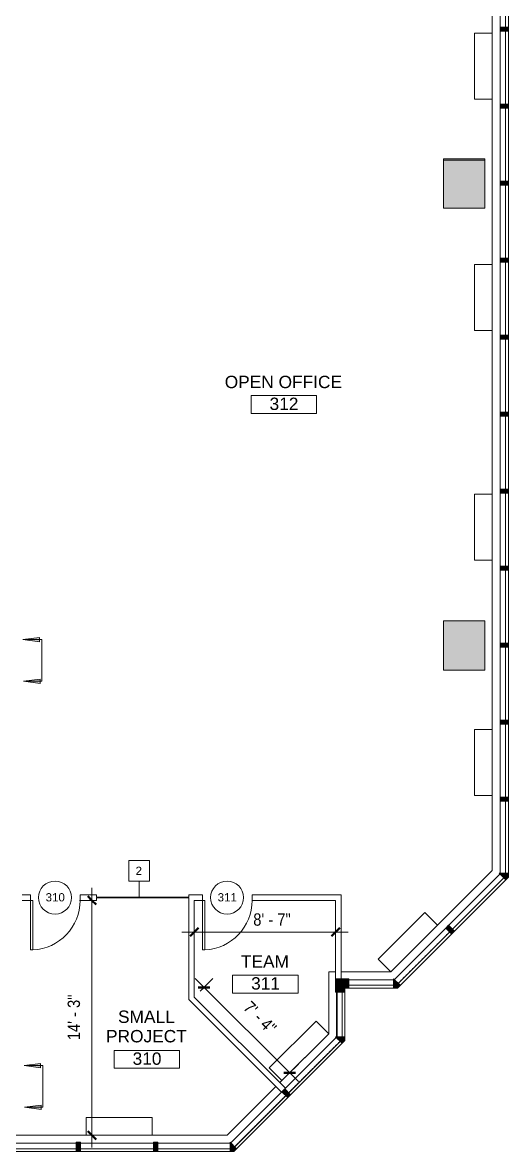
# Model space of a CAD drawing. Header units: inches. Extents: x 41 to 3077, y -701 to 1388.
# Drawn here: x 2717 to 3070, y -691 to 130 of the extents above; entities that cross this region are included whole.
import ezdxf

# ---------------------------------------------------------------- set-up
doc = ezdxf.new("R2010")
doc.units = ezdxf.units.IN
doc.header["$MEASUREMENT"] = 0
doc.linetypes.add('IMPORT-PHANTOM4', pattern=[0.625, 0.3125, -0.0625, 0.0625, -0.0625, 0.0625, -0.0625])
for name, color, linetype, lineweight in [('3rd Floor Revit Background_dwg', 8, 'Continuous', 9), ('A-ANNO-DIMS', 211, 'Continuous', 9), ('A-ANNO-DIMS-96', 211, 'Continuous', 9), ('A-ANNO-NOTE', 131, 'Continuous', 9), ('A-Area', 7, 'IMPORT-PHANTOM4', 9), ('A-AREA-IDEN', 2, 'Continuous', 20), ('A-DOOR', 31, 'Continuous', 9), ('A-DOOR-IDEN', 31, 'Continuous', 20), ('A-FLOR', 192, 'Continuous', 9), ('A-WALL', 113, 'Continuous', 9), ('A-WALL-IDEN', 211, 'Continuous', 20), ('AWAEX', 7, 'Continuous', 9), ('I-WALL', 2, 'Continuous', 9), ('MHV', 7, 'Continuous', 9)]:
    doc.layers.add(name, color=color, linetype=linetype, lineweight=lineweight)
doc.styles.add('Arial', font='arial.ttf', dxfattribs={"height": 9})
doc.styles.add('Arial_4', font='arial.ttf', dxfattribs={"height": 6})
doc.styles.add('Arial_5', font='arial.ttf', dxfattribs={"width": 0.85, "height": 9})
doc.dimstyles.new('Linear_-_3_32__Arial__85_-_1_2__Tolerance', dxfattribs={"dimscale": 12, "dimtxt": 9.182335, "dimasz": 0.5, "dimexe": 0.75, "dimexo": 0.5, "dimgap": 0.5, "dimtad": 1, "dimdec": 1, "dimrnd": 0.5, "dimzin": 3, "dimdsep": 46, "dimlunit": 4, "dimtxsty": 'Arial_5', "dimblk1": 'OBLIQUE', "dimblk2": 'OBLIQUE', "dimsah": 1, "dimcen": 0.09, "dimdle": 0.75, "dimazin": 0, "dimtfac": 1, "dimtdec": 4, "dimtix": 1, "dimtmove": 0, "dimatfit": 3, "dimfxl": 1, "dimtvp": 1, "dimfrac": 2, "dimtolj": 1, "dimtzin": 0, "dimarcsym": 2})
doc.dimstyles.new('Linear_-_3_32__Arial__85_-_1__Tolerance', dxfattribs={"dimscale": 12, "dimtxt": 9.182335, "dimasz": 0.5, "dimexe": 0.75, "dimexo": 0.5, "dimgap": 0.5, "dimtad": 1, "dimdec": 0, "dimzin": 3, "dimdsep": 46, "dimlunit": 4, "dimtxsty": 'Arial_5', "dimblk1": 'OBLIQUE', "dimblk2": 'OBLIQUE', "dimsah": 1, "dimcen": 0.09, "dimdle": 0.75, "dimazin": 0, "dimtfac": 1, "dimtdec": 4, "dimtix": 1, "dimtmove": 2, "dimatfit": 3, "dimfxl": 1, "dimtvp": 1, "dimfrac": 2, "dimtolj": 1, "dimtzin": 0, "dimarcsym": 2})

# ---------------------------------------------------------------- blocks, each defined once
blk = doc.blocks.new('Single-Flush - 36_ x 96_-1532445-3rd Floor New Construction - Partition Plan')
at = {"layer": 'A-DOOR', "color": 250, "lineweight": 20}
for p, q in [((16.25, 2), (16.25, 38.02)), ((18, 38.02), (16.25, 38.02)), ((18, 2), (18, 38.02)), ((18, 2), (16.25, 2))]:
    blk.add_line(p, q, dxfattribs=at)
at = {"layer": 'A-DOOR'}
blk.add_arc((18, 2), 36.07, 92.78116, 180, dxfattribs=at)
blk = doc.blocks.new('3rd Floor Revit Background_dwg-1506769-3rd Floor New Construction - Partition Plan')
at = {"layer": 'AWAEX'}
for points in [[(1880.9, 123.54), (1886.88, 123.54), (1886.88, 126.54), (1880.9, 126.54)], [(1880.9, 67.54), (1886.88, 67.54), (1886.88, 70.54), (1880.9, 70.54)], [(1869.68, -5.22), (1869.68, 30.78), (1839.68, 30.78), (1839.68, -5.22)], [(1880.9, 11.54), (1886.88, 11.54), (1886.88, 14.54), (1880.9, 14.54)], [(1880.9, -44.46), (1886.88, -44.46), (1886.88, -41.46), (1880.9, -41.46)], [(1880.9, -100.46), (1886.88, -100.46), (1886.88, -97.46), (1880.9, -97.46)], [(1880.9, -156.46), (1886.88, -156.46), (1886.88, -153.46), (1880.9, -153.46)], [(1880.9, -212.46), (1886.88, -212.46), (1886.88, -209.46), (1880.9, -209.46)], [(1880.9, -268.46), (1886.88, -268.46), (1886.88, -265.46), (1880.9, -265.46)], [(1869.68, -341.22), (1869.68, -305.22), (1839.68, -305.22), (1839.68, -341.22)], [(1880.9, -324.46), (1886.88, -324.46), (1886.88, -321.46), (1880.9, -321.46)], [(1880.9, -380.46), (1886.88, -380.46), (1886.88, -377.46), (1880.9, -377.46)], [(1880.9, -436.46), (1886.88, -436.46), (1886.88, -433.46), (1880.9, -433.46)], [(1884.92, -493.73), (1880.15, -488.96), (1886.9, -488.96), (1886.9, -491.76)], [(1845.57, -533.05), (1847.69, -530.93), (1843.46, -526.7), (1841.34, -528.82)], [(1768.06, -572.38), (1761.36, -572.38), (1761.37, -565.7), (1768.06, -565.7)], [(1771.06, -572.38), (1771.05, -565.69), (1768.06, -565.69), (1768.06, -572.38)], [(1806.27, -572.38), (1808.25, -570.4), (1803.47, -565.63), (1803.47, -572.38)], [(1768.05, -575.38), (1768.05, -572.38), (1761.36, -572.38), (1761.36, -575.38)], [(1766.08, -612.57), (1761.31, -607.8), (1768.06, -607.8), (1768.06, -610.6)], [(1726.52, -652.11), (1722.29, -647.88), (1724.41, -645.76), (1728.64, -649.99)], [(1575.96, -691.22), (1575.96, -684.53), (1572.96, -684.53), (1572.96, -691.22)], [(1632.13, -691.22), (1632.13, -684.53), (1629.13, -684.53), (1629.13, -691.22)], [(1687.43, -691.22), (1689.41, -689.25), (1684.63, -684.47), (1684.63, -691.22)]]:
    blk.add_hatch(color=256, dxfattribs=at).paths.add_polyline_path(points, flags=0)
at = {"layer": 'A-Area', "flags": 128}
for points in [[(1884.9, 180.92), (1805.75, 260.07), (1767.28, 260.07), (1767.28, 298.53), (1688.13, 377.68), (735.1, 377.68), (571.4, 213.99), (494.75, 290.64), (524.68, 320.57), (524.68, 419.78), (401.76, 542.7), (362.39, 542.7), (362.39, 582.06), (243.34, 701.12), (204.04, 701.12), (204.04, 740.42), (84.92, 859.54), (45.55, 859.54), (45.55, 898.9), (-441.32, 1385.78), (-666.56, 1385.78), (-745.3, 1307.04), (-745.3, 1267.7), (-784.64, 1267.7), (-863.31, 1189.03), (-863.31, 289.89), (-745.28, 171.87), (-705.91, 171.87), (-705.91, 132.5), (-587.52, 14.1), (-548.15, 14.1), (-548.15, -25.26), (-39.5, -533.91), (-0.12, -533.91), (-0.12, -573.29), (115.81, -689.22), (514.38, -689.22), (542.18, -661.42), (569.98, -689.22), (1686.6, -689.22), (1766.06, -609.77), (1766.06, -570.38), (1805.44, -570.38), (1884.9, -490.93), (1884.9, 180.92)], [(-745.3, 1267.7), (-745.3, 1307.04), (-666.56, 1385.78), (-441.32, 1385.78), (45.55, 898.9), (45.55, 859.54), (84.92, 859.54), (204.04, 740.42), (204.04, 701.12), (243.34, 701.12), (362.39, 582.06), (362.39, 542.7), (401.76, 542.7), (524.68, 419.78), (524.68, 320.57), (494.75, 290.64), (571.4, 213.99), (735.1, 377.68), (1688.13, 377.68), (1767.28, 298.53), (1767.28, 260.07), (1805.75, 260.07), (1884.9, 180.92), (1884.9, -490.93), (1805.44, -570.38), (1766.06, -570.38), (1766.06, -609.77), (1686.6, -689.22), (569.98, -689.22), (542.18, -661.42), (514.38, -689.22), (231.68, -689.22)]]:
    blk.add_lwpolyline(points, dxfattribs=at)
at = {"layer": 'AWAEX'}
for p, q in [((1886.88, 126.54), (1880.9, 126.54)), ((1880.9, 126.54), (1880.9, 123.54)), ((1880.9, 123.54), (1886.88, 123.54)), ((1886.88, 123.54), (1886.88, 126.54)), ((1886.88, 70.54), (1880.9, 70.54)), ((1880.9, 70.54), (1880.9, 67.54)), ((1880.9, 67.54), (1886.88, 67.54)), ((1886.88, 67.54), (1886.88, 70.54)), ((1869.68, 30.78), (1839.68, 30.78)), ((1839.68, 30.78), (1839.68, -5.22)), ((1869.68, 29.78), (1839.68, 29.78)), ((1869.68, -5.22), (1869.68, 30.78)), ((1886.88, 14.54), (1880.9, 14.54)), ((1880.9, 14.54), (1880.9, 11.54)), ((1880.9, 11.54), (1886.88, 11.54)), ((1886.88, 11.54), (1886.88, 14.54)), ((1839.68, -5.22), (1869.68, -5.22)), ((1869.68, -5.22), (1839.68, -5.22)), ((1886.88, -41.46), (1880.9, -41.46)), ((1880.9, -41.46), (1880.9, -44.46)), ((1880.9, -44.46), (1886.88, -44.46)), ((1886.88, -44.46), (1886.88, -41.46)), ((1886.88, -97.46), (1880.9, -97.46)), ((1880.9, -97.46), (1880.9, -100.46)), ((1886.88, -100.46), (1886.88, -97.46)), ((1880.9, -100.46), (1886.88, -100.46)), ((1886.88, -153.46), (1880.9, -153.46)), ((1880.9, -153.46), (1880.9, -156.46)), ((1886.88, -156.46), (1886.88, -153.46)), ((1880.9, -156.46), (1886.88, -156.46)), ((1886.88, -209.46), (1880.9, -209.46)), ((1880.9, -209.46), (1880.9, -212.46)), ((1880.9, -212.46), (1886.88, -212.46)), ((1886.88, -212.46), (1886.88, -209.46)), ((1886.88, -265.46), (1880.9, -265.46)), ((1880.9, -265.46), (1880.9, -268.46)), ((1880.9, -268.46), (1886.88, -268.46)), ((1886.88, -268.46), (1886.88, -265.46)), ((1869.68, -305.22), (1839.68, -305.22)), ((1839.68, -305.22), (1839.68, -341.22)), ((1869.68, -341.22), (1869.68, -305.22)), ((1880.9, -321.21), (1880.9, -324.71)), ((1886.88, -321.46), (1880.9, -321.46)), ((1880.9, -321.46), (1880.9, -324.46)), ((1880.9, -324.46), (1886.88, -324.46)), ((1886.88, -324.46), (1886.88, -321.46)), ((1839.68, -341.22), (1869.68, -341.22)), ((1869.68, -341.22), (1839.68, -341.22)), ((1886.88, -377.46), (1880.9, -377.46)), ((1880.9, -377.46), (1880.9, -380.46)), ((1886.88, -380.46), (1886.88, -377.46)), ((1880.9, -380.46), (1886.88, -380.46)), ((1886.88, -433.46), (1880.9, -433.46)), ((1880.9, -433.46), (1880.9, -436.46)), ((1886.88, -436.46), (1886.88, -433.46)), ((1880.9, -436.46), (1886.88, -436.46)), ((1806.83, -568.99), (1883.5, -492.32)), ((1884.92, -493.73), (1880.15, -488.96)), ((1880.15, -488.96), (1886.9, -488.96)), ((1886.9, -491.76), (1884.92, -493.73)), ((1886.9, -488.96), (1886.9, -491.76)), ((1843.46, -526.7), (1841.34, -528.82)), ((1841.34, -528.82), (1845.57, -533.05)), ((1847.69, -530.93), (1843.46, -526.7)), ((1845.57, -533.05), (1847.69, -530.93)), ((1761.36, -572.38), (1761.37, -565.7)), ((1761.37, -565.7), (1768.06, -565.7)), ((1771.05, -565.69), (1768.06, -565.69)), ((1768.06, -565.69), (1768.06, -572.38)), ((1768.06, -565.7), (1768.06, -572.38)), ((1771.06, -572.38), (1771.05, -565.69)), ((1808.25, -570.4), (1803.47, -565.63)), ((1803.47, -565.63), (1803.47, -572.38)), ((1768.05, -572.38), (1761.36, -572.38)), ((1761.36, -572.38), (1761.36, -575.38)), ((1768.06, -572.38), (1761.36, -572.38)), ((1762.6, -608.82), (1762.6, -567.09)), ((1768.05, -575.38), (1768.05, -572.38)), ((1768.06, -572.38), (1771.06, -572.38)), ((1771.06, -570.38), (1803.47, -570.38)), ((1803.47, -572.38), (1806.27, -572.38)), ((1806.27, -572.38), (1808.25, -570.4)), ((1761.36, -575.38), (1768.05, -575.38)), ((1766.06, -608.11), (1766.06, -575.38)), ((1687.77, -688.05), (1764.88, -610.94)), ((1766.08, -612.57), (1761.31, -607.8)), ((1761.31, -607.8), (1768.06, -607.8)), ((1768.06, -610.6), (1766.08, -612.57)), ((1768.06, -607.8), (1768.06, -610.6)), ((1722.29, -647.88), (1724.41, -645.76)), ((1726.52, -652.11), (1722.29, -647.88)), ((1724.41, -645.76), (1728.64, -649.99)), ((1728.64, -649.99), (1726.52, -652.11)), ((1684.94, -689.22), (572.68, -689.22)), ((1575.96, -684.53), (1572.96, -684.53)), ((1572.96, -684.53), (1572.96, -691.22)), ((1575.96, -691.22), (1575.96, -684.53)), ((1632.13, -684.53), (1629.13, -684.53)), ((1629.13, -684.53), (1629.13, -691.22)), ((1632.13, -691.22), (1632.13, -684.53)), ((1689.41, -689.25), (1684.63, -684.47)), ((1684.63, -684.47), (1684.63, -691.22)), ((1687.43, -691.22), (1689.41, -689.25)), ((1572.96, -691.22), (1575.96, -691.22)), ((1629.13, -691.22), (1632.13, -691.22)), ((1684.63, -691.22), (1687.43, -691.22))]:
    blk.add_line(p, q, dxfattribs=at)
at = {"layer": 'AWAEX', "flags": 128}
for points in [[(569.16, -691.22), (1687.43, -691.22), (1768.06, -610.6), (1768.06, -572.38), (1806.27, -572.38), (1886.9, -491.76), (1886.9, 181.74), (1806.57, 262.07), (1769.28, 262.07), (1769.28, 299.36), (1688.96, 379.68), (734.27, 379.68)], [(1724.91, -645.25), (1762.06, -608.11), (1762.06, -566.38), (1803.79, -566.38), (1880.9, -489.27), (1880.9, 179.26), (1843.91, 216.25)], [(1765.37, -560.63), (1801.4, -560.63), (1875.15, -486.89), (1875.15, 176.88), (1839.84, 212.18)], [(1884.9, -488.96), (1884.9, -392.13), (1884.9, 178.95)], [(1720.85, -641.19), (1756.31, -605.73), (1756.31, -560.63), (1761.37, -560.63)], [(1520.67, -679.47), (1682.56, -679.47), (1718.02, -644.02)], [(1520.67, -685.22), (1684.94, -685.22), (1722.08, -648.08)]]:
    blk.add_lwpolyline(points, dxfattribs=at)
at = {"layer": 'MHV', "flags": 128}
for points in [[(1875.15, 122), (1875.15, 74), (1862.15, 74), (1862.15, 122)], [(1875.15, -46.25), (1875.15, -94.25), (1862.15, -94.25), (1862.15, -46.25)], [(1875.15, -213.29), (1875.15, -261.29), (1862.15, -261.29), (1862.15, -213.29)], [(1875.15, -384.29), (1875.15, -432.29), (1862.15, -432.29), (1862.15, -384.29)], [(1835.34, -526.69), (1801.4, -560.63), (1792.21, -551.44), (1826.15, -517.5)], [(1756.31, -605.73), (1722.36, -639.67), (1713.17, -630.48), (1747.11, -596.54)], [(1628.15, -666.47), (1580.15, -666.47), (1580.15, -679.47), (1628.15, -679.47)]]:
    blk.add_lwpolyline(points, close=True, dxfattribs=at)
blk = doc.blocks.new('FORM Room Tag - Name _ Number-61107-3rd Floor New Construction - Partition Plan')
at = {"layer": 'A-AREA-IDEN'}
for p, q in [((-0.2444, -0.0231), (-0.2444, -0.1589)), ((-0.2444, -0.0231), (0.2515, -0.0231)), ((0.2515, -0.0231), (0.2515, -0.1589)), ((-0.2444, -0.1589), (0.2515, -0.1589))]:
    blk.add_line(p, q, dxfattribs=at)
blk = doc.blocks.new('FORM Door Tag - Default-60822-3rd Floor New Construction - Partition Plan')
at = {"layer": 'A-DOOR-IDEN'}
blk.add_circle((-0.002, 0), 0.125, dxfattribs=at)
blk = doc.blocks.new('FORM Wall Tag - Default-61693-3rd Floor New Construction - Partition Plan')
at = {"layer": 'A-WALL-IDEN'}
for p, q in [((-0.078125, 0.078125), (0.078125, 0.078125)), ((-0.078125, -0.078125), (-0.078125, 0.078125)), ((0.078125, 0.078125), (0.078125, -0.078125)), ((0.078125, -0.078125), (-0.078125, -0.078125))]:
    blk.add_line(p, q, dxfattribs=at)
blk = doc.blocks.new('DIMBLOCK21-3rd Floor New Construction - Partition Plan')
at = {"layer": 'A-ANNO-DIMS-96'}
for p, q in [((2767, -688.47), (2767, -499.62)), ((2768.75, -508.62), (2758, -508.62)), ((2767, -508.62), (2768.75, -508.62)), ((2768.75, -679.47), (2758, -679.47)), ((2767, -679.47), (2768.75, -679.47))]:
    blk.add_line(p, q, dxfattribs=at)
at = {"layer": 'A-ANNO-DIMS-96', "lineweight": 50}
for p, q in [((2767, -508.62), (2764, -505.62)), ((2767, -508.62), (2770, -511.62)), ((2767, -679.47), (2764, -676.47)), ((2767, -679.47), (2770, -682.47))]:
    blk.add_line(p, q, dxfattribs=at)
at = {"layer": 'A-ANNO-DIMS-96', "color": 0, "insert": (2749.31, -610.29), "char_height": 9, "width": 38.9896, "attachment_point": 1, "rotation": 90, "line_spacing_factor": 0.941778, "style": 'Arial_5'}
blk.add_mtext('14\' - 3"', dxfattribs=at)
blk = doc.blocks.new('_Oblique')
at = {"color": 0, "linetype": 'ByBlock', "lineweight": -2}
blk.add_line((-0.5, -0.5), (0.5, 0.5), dxfattribs=at)
blk = doc.blocks.new('DIMBLOCK60-3rd Floor New Construction - Partition Plan')
at = {"layer": 'A-ANNO-DIMS-96'}
for p, q in [((2842.1, -565.52), (2917.01, -640.42)), ((2845.58, -574.77), (2854.83, -565.52)), ((2848.47, -571.88), (2845.58, -574.77)), ((2909.4, -635.3), (2917.01, -627.69)), ((2910.64, -634.06), (2909.4, -635.3))]:
    blk.add_line(p, q, dxfattribs=at)
at = {"layer": 'A-ANNO-DIMS-96', "lineweight": 50}
for p, q in [((2848.47, -571.88), (2844.23, -571.88)), ((2848.47, -571.88), (2852.71, -571.88)), ((2910.64, -634.06), (2906.4, -634.06)), ((2910.64, -634.06), (2914.89, -634.06))]:
    blk.add_line(p, q, dxfattribs=at)
at = {"layer": 'A-ANNO-DIMS-96', "color": 0, "insert": (2882.62, -581.03), "char_height": 9, "width": 32.0393, "attachment_point": 1, "rotation": 315, "line_spacing_factor": 0.941778, "style": 'Arial_5'}
blk.add_mtext('7\' - 4"', dxfattribs=at)
blk = doc.blocks.new('DIMBLOCK69-3rd Floor New Construction - Partition Plan')
at = {"layer": 'A-ANNO-DIMS-96'}
for p, q in [((2841.34, -533.44), (2841.34, -522.68)), ((2944.03, -533.44), (2944.03, -522.68)), ((2832.34, -531.68), (2953.03, -531.68)), ((2841.34, -531.68), (2841.34, -533.44)), ((2944.03, -531.68), (2944.03, -533.44))]:
    blk.add_line(p, q, dxfattribs=at)
at = {"layer": 'A-ANNO-DIMS-96', "lineweight": 50}
for p, q in [((2841.34, -531.68), (2838.34, -534.68)), ((2841.34, -531.68), (2844.34, -528.68)), ((2944.03, -531.68), (2941.03, -534.68)), ((2944.03, -531.68), (2947.03, -528.68))]:
    blk.add_line(p, q, dxfattribs=at)
at = {"layer": 'A-ANNO-DIMS-96', "color": 0, "insert": (2884.18, -518.05), "char_height": 9, "width": 32.0393, "attachment_point": 1, "line_spacing_factor": 0.941778, "style": 'Arial_5'}
blk.add_mtext('8\' - 7"', dxfattribs=at)

msp = doc.modelspace()

# ---------------------------------------------------------------- hatches: boundary and pattern name
at = {"layer": 'A-ANNO-NOTE', "lineweight": 20}
for points in [[(2716.86, -318.94), (2728.86, -320.52), (2728.86, -317.36)], [(2717.3, -349.24), (2729.3, -350.82), (2729.3, -347.66)], [(2717.65, -628.76), (2729.65, -630.34), (2729.65, -627.18)], [(2718.09, -659.06), (2730.09, -660.64), (2730.09, -657.48)]]:
    msp.add_hatch(color=256, dxfattribs=at).paths.add_polyline_path(points, flags=0)

# ---------------------------------------------------------------- linework, layer by layer
for p, q in [((2728.86, -317.36), (2716.86, -318.94)), ((2716.86, -318.94), (2728.86, -320.52)), ((2716.86, -318.94), (2730.62, -318.94)), ((2728.86, -320.52), (2728.86, -317.36)), ((2730.62, -318.94), (2730.62, -339.22)), ((2730.62, -349.24), (2730.62, -339.22)), ((2729.3, -347.66), (2717.3, -349.24)), ((2717.3, -349.24), (2729.3, -350.82)), ((2717.3, -349.24), (2730.62, -349.24)), ((2729.3, -350.82), (2729.3, -347.66)), ((2729.65, -627.18), (2717.65, -628.76)), ((2717.65, -628.76), (2729.65, -630.34)), ((2717.65, -628.76), (2731.41, -628.76)), ((2729.65, -630.34), (2729.65, -627.18)), ((2731.41, -628.76), (2731.41, -649.04)), ((2731.41, -659.06), (2731.41, -649.04)), ((2730.09, -657.48), (2718.09, -659.06)), ((2718.09, -659.06), (2730.09, -660.64)), ((2718.09, -659.06), (2731.41, -659.06)), ((2730.09, -660.64), (2730.09, -657.48))]:
    msp.add_line(p, q, dxfattribs=at)
at = {"layer": 'A-FLOR', "lineweight": 13}
for p, q in [((3063.56, -489.27), (3063.56, 179.26)), ((2986.45, -566.38), (3063.56, -489.27)), ((2944.72, -608.11), (2944.72, -566.38)), ((2944.72, -566.38), (2986.45, -566.38)), ((2907.58, -645.25), (2944.72, -608.11)), ((2867.61, -685.22), (2904.75, -648.08)), ((2703.33, -685.22), (2867.61, -685.22))]:
    msp.add_line(p, q, dxfattribs=at)
at = {"layer": 'A-WALL', "color": 250, "lineweight": 20}
for p, q in [((2722.34, -504.62), (2716.34, -504.62)), ((2716.34, -508.62), (2722.34, -508.62)), ((2722.34, -508.62), (2722.34, -504.62)), ((2770.34, -504.62), (2758.34, -504.62)), ((2758.34, -504.62), (2758.34, -508.62)), ((2758.34, -508.62), (2770.34, -508.62)), ((2770.34, -506.37), (2770.34, -504.62)), ((2770.34, -508.62), (2770.34, -506.87)), ((2837.34, -504.62), (2837.34, -506.37)), ((2847.34, -504.62), (2837.34, -504.62)), ((2837.34, -506.87), (2837.34, -580.67)), ((2841.34, -579.01), (2841.34, -508.62)), ((2841.34, -508.62), (2847.34, -508.62)), ((2847.34, -508.62), (2847.34, -504.62)), ((2948.03, -504.62), (2883.34, -504.62)), ((2883.34, -504.62), (2883.34, -508.62)), ((2883.34, -508.62), (2944.03, -508.62)), ((2944.03, -508.62), (2944.03, -565.7)), ((2948.03, -565.7), (2948.03, -504.62)), ((2944.03, -565.7), (2948.03, -565.7)), ((2837.34, -580.67), (2904.75, -648.08)), ((2907.58, -645.25), (2841.34, -579.01)), ((2904.75, -648.08), (2907.58, -645.25))]:
    msp.add_line(p, q, dxfattribs=at)
at = {"layer": 'A-WALL-IDEN'}
msp.add_line((2801.35, -506.62), (2801.35, -494.62), dxfattribs=at)
at = {"layer": 'I-WALL', "color": 250, "lineweight": 20}
for p, q in [((2837.34, -506.37), (2770.34, -506.37)), ((2770.34, -506.87), (2837.34, -506.87))]:
    msp.add_line(p, q, dxfattribs=at)

# ---------------------------------------------------------------- block references
at = {"layer": '3rd Floor Revit Background_dwg', "color": 7}
msp.add_blockref('3rd Floor Revit Background_dwg-1506769-3rd Floor New Construction - Partition Plan', (1182.67, 0), dxfattribs=at)
at = {"layer": 'A-AREA-IDEN', "xscale": 95.99999999999994, "yscale": 95.99999999999994, "zscale": 95.99999999999994}
for p in [(2906.06, -139.25), (2892.66, -560.78), (2806.53, -615.5)]:
    msp.add_blockref('FORM Room Tag - Name _ Number-61107-3rd Floor New Construction - Partition Plan', p, dxfattribs=at)
at = {"layer": 'A-DOOR', "lineweight": 13, "rotation": 180}
for p in [(2740.34, -506.62), (2865.34, -506.62)]:
    msp.add_blockref('Single-Flush - 36_ x 96_-1532445-3rd Floor New Construction - Partition Plan', p, dxfattribs=at)
at = {"layer": 'A-DOOR-IDEN', "xscale": 95.99999999999994, "yscale": 95.99999999999994, "zscale": 95.99999999999994}
for p in [(2740.34, -506.62), (2865.34, -506.62)]:
    msp.add_blockref('FORM Door Tag - Default-60822-3rd Floor New Construction - Partition Plan', p, dxfattribs=at)
at = {"layer": 'A-WALL-IDEN', "xscale": 95.99999999999994, "yscale": 95.99999999999994, "zscale": 95.99999999999994}
msp.add_blockref('FORM Wall Tag - Default-61693-3rd Floor New Construction - Partition Plan', (2801.35, -487.12), dxfattribs=at)

# ---------------------------------------------------------------- texts
at = {"layer": 'A-AREA-IDEN', "lineweight": 9, "char_height": 9, "attachment_point": 2, "line_spacing_factor": 0.941778, "style": 'Arial'}
for s, insert, width in [('OPEN OFFICE', (2906.07, -127.07), 101.7022), ('312', (2906.53, -142.96), 25.1225), ('TEAM', (2892.67, -548.6), 41.6505), ('311', (2893.13, -564.5), 25.1225), ('SMALL\\PPROJECT', (2806.54, -588.77), 69.9684), ('310', (2807.01, -619.22), 25.1225)]:
    msp.add_mtext(s, dxfattribs=dict(at, insert=insert, width=width))
at = {"layer": 'A-DOOR-IDEN', "lineweight": 9, "char_height": 6, "width": 16.7484, "attachment_point": 2, "line_spacing_factor": 0.941778, "style": 'Arial_4'}
for s, insert in [('310', (2740.3, -503.38)), ('311', (2865.3, -503.38))]:
    msp.add_mtext(s, dxfattribs=dict(at, insert=insert))

# ---------------------------------------------------------------- dimensions: what is measured, and where the dimension line sits
at = {"layer": 'A-ANNO-DIMS'}
for base, p1, p2, angle, override, picture, middle in [((2766.9965, -508.6163), (2762.7539, -679.4723), (2762.7539, -508.6163), 90, {"dimpost": '<>', "dimfxl": 170.856046}, 'DIMBLOCK21-3rd Floor New Construction - Partition Plan', (2756.3983, -594.0443)), ((2910.64, -634.06), (2841.34, -579.01), (2913.64, -631.06), 315, {"dimpost": '<>', "dimfxl": 89.089131}, 'DIMBLOCK60-3rd Floor New Construction - Partition Plan', (2886.98, -595.55))]:
    dim = msp.add_linear_dim(base=base, p1=p1, p2=p2, angle=angle, dimstyle='Linear_-_3_32__Arial__85_-_1_2__Tolerance', override=override, dxfattribs=at)
    dim.commit()
    dim.dimension.update_dxf_attribs({"geometry": picture, "text_midpoint": middle})
dim = msp.add_linear_dim(base=(2944.03, -531.68), p1=(2841.34, -527.44), p2=(2944.03, -527.44), dimstyle='Linear_-_3_32__Arial__85_-_1__Tolerance', override={"dimpost": '<>', "dimfxl": 102.694362}, dxfattribs=at)
dim.commit()
dim.dimension.update_dxf_attribs({"geometry": 'DIMBLOCK69-3rd Floor New Construction - Partition Plan', "text_midpoint": (2900.2, -524.05), "dimtype": 160})

# ---------------------------------------------------------------- next in the draw order: texts
at = {"layer": 'A-WALL-IDEN', "lineweight": 9, "insert": (2801.03, -484.14), "char_height": 6, "width": 5.5828, "attachment_point": 2, "line_spacing_factor": 0.941778, "style": 'Arial_4', "bg_fill": 3, "box_fill_scale": 1.25, "bg_fill_color": 256, "bg_fill_true_color": 13158600, "bg_fill_transparency": 0}
msp.add_mtext('2', dxfattribs=at)

doc.saveas('drawing.dxf')
